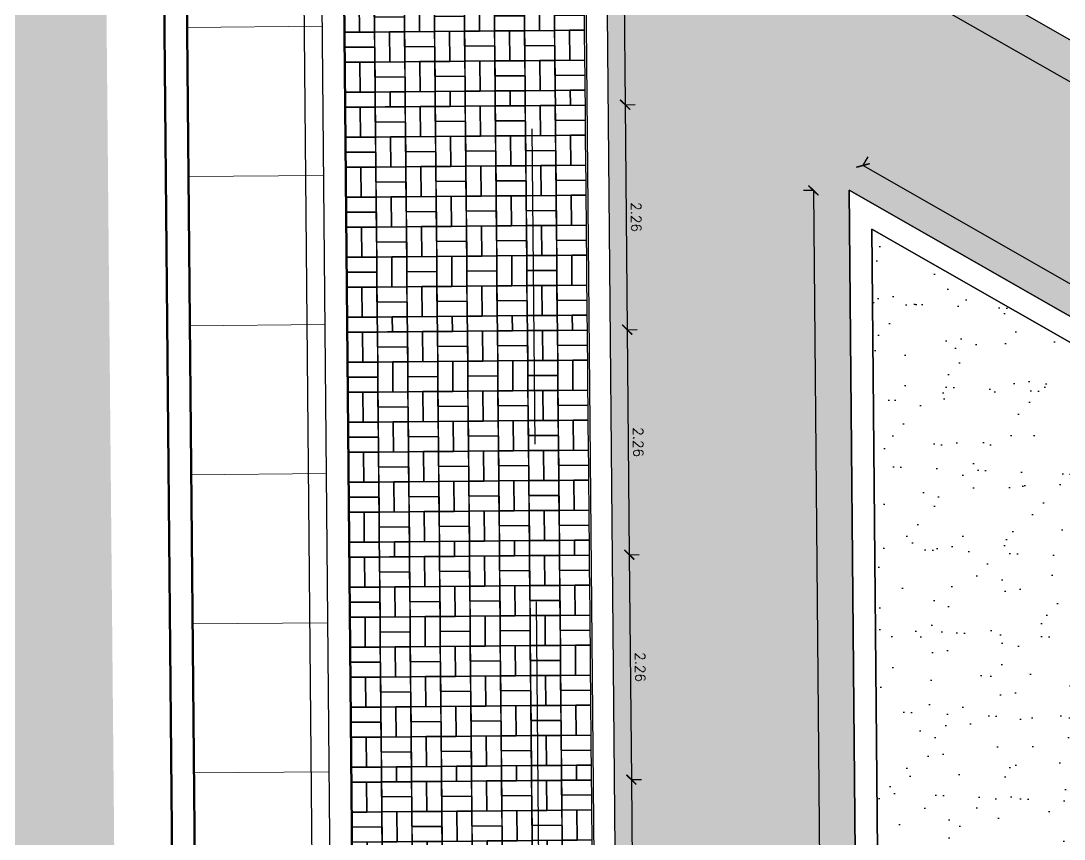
# Model space of a CAD drawing. Header units: millimetres. Extents: x 460 to 723, y 360 to 962.
# Drawn here: x 575.64 to 586.14, y 634.54 to 642.78 of the extents above; entities that cross this region are included whole.
import ezdxf

# ---------------------------------------------------------------- set-up
doc = ezdxf.new("R2010")
doc.units = ezdxf.units.MM
doc.linetypes.add('HIDDEN2', pattern=[4.7625, 3.175, -1.5875])
doc.layers.get('0').update_dxf_attribs({"true_color": 0xc2ced6})
for name, color, linetype in [('00_EJE VIAL', 253, 'HIDDEN2'), ('00_Lotes', 224, 'Continuous'), ('0_HATCH_VEREDA', 253, 'Continuous'), ('A-AREA DE TALUD', 82, 'Continuous'), ('C-ROAD', 7, 'Continuous'), ('G-ACOTADO LOTES', 251, 'Continuous')]:
    doc.layers.add(name, color=color, linetype=linetype)
doc.layers.add('A_TRAZADO', color=4, linetype='Continuous', plot=False)
doc.layers.add('LOTES_MENORCA', color=250, linetype='Continuous', lineweight=50)
doc.layers.add('Menorca-Parques-A-Bruñas', color=252, linetype='Continuous', lineweight=5)
doc.styles.add('01COTAS', font='romans.shx')
doc.dimstyles.new('DIM-50-PLANTA', dxfattribs={"dimscale": 0.05, "dimtxt": 2, "dimasz": 2, "dimexe": 2, "dimexo": 2, "dimgap": 1, "dimtad": 1, "dimzin": 4, "dimdsep": 46, "dimtxsty": '01COTAS', "dimblk": 'ARCHTICK', "dimcen": 25, "dimclrd": 256, "dimclre": 256, "dimclrt": 2, "dimadec": 0, "dimazin": 3, "dimtfac": 1, "dimtmove": 2, "dimatfit": 3, "dimfxl": 2, "dimtolj": 1, "dimtzin": 0, "dimarcsym": 0})

# ---------------------------------------------------------------- blocks, each defined once
blk = doc.blocks.new('BLOCK ADOQUIN ROJO 3')
at = {"layer": 'C-ROAD', "color": 244, "linetype": 'Continuous', "transparency": 33554687, "elevation": -6.8006}
for points in [[(311100.7103, 8611290.9814), (311100.7969, 8611290.9315), (311100.8969, 8611291.1047), (311100.8103, 8611291.1547)], [(311100.7969, 8611290.9315), (311100.8835, 8611290.8815), (311100.9835, 8611291.0547), (311100.8969, 8611291.1047)], [(311100.9835, 8611291.0547), (311100.9335, 8611290.9681), (311101.1067, 8611290.8681), (311101.1567, 8611290.9547)], [(311100.7103, 8611290.9814), (311100.6603, 8611290.8948), (311100.8335, 8611290.7948), (311100.8835, 8611290.8815)], [(311100.9335, 8611290.9681), (311100.8835, 8611290.8815), (311101.0567, 8611290.7815), (311101.1067, 8611290.8681)], [(311100.6603, 8611290.8948), (311100.6103, 8611290.8082), (311100.7835, 8611290.7082), (311100.8335, 8611290.7948)], [(311101.0567, 8611290.7815), (311101.1433, 8611290.7315), (311101.2433, 8611290.9047), (311101.1567, 8611290.9547)], [(311101.1433, 8611290.7315), (311101.2299, 8611290.6815), (311101.3299, 8611290.8547), (311101.2433, 8611290.9047)], [(311100.7835, 8611290.7082), (311100.8701, 8611290.6582), (311100.9701, 8611290.8315), (311100.8835, 8611290.8815)], [(311100.8701, 8611290.6582), (311100.9567, 8611290.6083), (311101.0567, 8611290.7815), (311100.9701, 8611290.8315)], [(311101.3299, 8611290.8547), (311101.2799, 8611290.7681), (311101.4531, 8611290.6681), (311101.5031, 8611290.7547)], [(311100.5103, 8611290.635), (311100.5969, 8611290.585), (311100.6969, 8611290.7582), (311100.6103, 8611290.8082)], [(311100.5969, 8611290.585), (311100.6835, 8611290.535), (311100.7835, 8611290.7082), (311100.6969, 8611290.7582)], [(311101.0567, 8611290.7815), (311101.0067, 8611290.6949), (311101.1799, 8611290.5949), (311101.2299, 8611290.6815)], [(311101.2799, 8611290.7681), (311101.2299, 8611290.6815), (311101.4031, 8611290.5815), (311101.4531, 8611290.6681)], [(311101.4031, 8611290.5815), (311101.4897, 8611290.5315), (311101.5897, 8611290.7047), (311101.5031, 8611290.7547)], [(311100.7835, 8611290.7082), (311100.7335, 8611290.6216), (311100.9067, 8611290.5216), (311100.9567, 8611290.6083)], [(311101.0067, 8611290.6949), (311100.9567, 8611290.6083), (311101.1299, 8611290.5083), (311101.1799, 8611290.5949)], [(311101.1299, 8611290.5083), (311101.2165, 8611290.4583), (311101.3165, 8611290.6315), (311101.2299, 8611290.6815)], [(311101.4897, 8611290.5315), (311101.5763, 8611290.4815), (311101.6763, 8611290.6547), (311101.5897, 8611290.7047)], [(311100.5103, 8611290.635), (311100.4603, 8611290.5484), (311100.6335, 8611290.4484), (311100.6835, 8611290.535)], [(311100.7335, 8611290.6216), (311100.6835, 8611290.535), (311100.8567, 8611290.435), (311100.9067, 8611290.5216)], [(311101.2165, 8611290.4583), (311101.3031, 8611290.4083), (311101.4031, 8611290.5815), (311101.3165, 8611290.6315)], [(311101.6763, 8611290.6547), (311101.6263, 8611290.5681), (311101.7996, 8611290.4681), (311101.8495, 8611290.5547)], [(311100.4603, 8611290.5484), (311100.4103, 8611290.4618), (311100.5835, 8611290.3618), (311100.6335, 8611290.4484)], [(311100.8567, 8611290.435), (311100.9433, 8611290.385), (311101.0433, 8611290.5583), (311100.9567, 8611290.6083)], [(311100.9433, 8611290.385), (311101.0299, 8611290.3351), (311101.1299, 8611290.5083), (311101.0433, 8611290.5583)], [(311101.4031, 8611290.5815), (311101.3531, 8611290.4949), (311101.5264, 8611290.3949), (311101.5763, 8611290.4815)], [(311101.6263, 8611290.5681), (311101.5763, 8611290.4815), (311101.7496, 8611290.3815), (311101.7996, 8611290.4681)], [(311101.7496, 8611290.3815), (311101.8362, 8611290.3315), (311101.9362, 8611290.5047), (311101.8495, 8611290.5547)], [(311100.5835, 8611290.3618), (311100.6701, 8611290.3118), (311100.7701, 8611290.485), (311100.6835, 8611290.535)], [(311100.6701, 8611290.3118), (311100.7567, 8611290.2618), (311100.8567, 8611290.435), (311100.7701, 8611290.485)], [(311101.1299, 8611290.5083), (311101.0799, 8611290.4217), (311101.2531, 8611290.3217), (311101.3031, 8611290.4083)], [(311101.3531, 8611290.4949), (311101.3031, 8611290.4083), (311101.4764, 8611290.3083), (311101.5264, 8611290.3949)], [(311101.4764, 8611290.3083), (311101.563, 8611290.2583), (311101.663, 8611290.4315), (311101.5763, 8611290.4815)], [(311101.8362, 8611290.3315), (311101.9228, 8611290.2815), (311102.0228, 8611290.4547), (311101.9362, 8611290.5047)], [(311100.3103, 8611290.2886), (311100.3969, 8611290.2386), (311100.4969, 8611290.4118), (311100.4103, 8611290.4618)], [(311100.3969, 8611290.2386), (311100.4835, 8611290.1886), (311100.5835, 8611290.3618), (311100.4969, 8611290.4118)], [(311100.8567, 8611290.435), (311100.8067, 8611290.3484), (311100.9799, 8611290.2484), (311101.0299, 8611290.3351)], [(311101.0799, 8611290.4217), (311101.0299, 8611290.3351), (311101.2032, 8611290.2351), (311101.2531, 8611290.3217)], [(311101.2032, 8611290.2351), (311101.2898, 8611290.1851), (311101.3898, 8611290.3583), (311101.3031, 8611290.4083)], [(311101.563, 8611290.2583), (311101.6496, 8611290.2083), (311101.7496, 8611290.3815), (311101.663, 8611290.4315)], [(311102.1094, 8611290.4047), (311102.0228, 8611290.4547), (311101.9728, 8611290.3681), (311102.0594, 8611290.3181)], [(311100.5835, 8611290.3618), (311100.5335, 8611290.2752), (311100.7067, 8611290.1752), (311100.7567, 8611290.2618)], [(311100.8067, 8611290.3484), (311100.7567, 8611290.2618), (311100.93, 8611290.1618), (311100.9799, 8611290.2484)], [(311100.93, 8611290.1618), (311101.0166, 8611290.1118), (311101.1165, 8611290.2851), (311101.0299, 8611290.3351)], [(311101.2898, 8611290.1851), (311101.3764, 8611290.1351), (311101.4764, 8611290.3083), (311101.3898, 8611290.3583)], [(311101.7496, 8611290.3815), (311101.6996, 8611290.2949), (311101.8728, 8611290.1949), (311101.9228, 8611290.2815)], [(311102.0594, 8611290.3181), (311101.9728, 8611290.3681), (311101.9228, 8611290.2815), (311102.0094, 8611290.2315)], [(311100.3103, 8611290.2886), (311100.2603, 8611290.202), (311100.4335, 8611290.102), (311100.4835, 8611290.1886)], [(311100.5335, 8611290.2752), (311100.4835, 8611290.1886), (311100.6568, 8611290.0886), (311100.7067, 8611290.1752)], [(311100.6568, 8611290.0886), (311100.7434, 8611290.0386), (311100.8433, 8611290.2118), (311100.7567, 8611290.2618)], [(311101.0166, 8611290.1118), (311101.1032, 8611290.0619), (311101.2032, 8611290.2351), (311101.1165, 8611290.2851)], [(311101.4764, 8611290.3083), (311101.4264, 8611290.2217), (311101.5996, 8611290.1217), (311101.6496, 8611290.2083)], [(311101.6996, 8611290.2949), (311101.6496, 8611290.2083), (311101.8228, 8611290.1083), (311101.8728, 8611290.1949)], [(311101.8228, 8611290.1083), (311101.9094, 8611290.0583), (311102.0094, 8611290.2315), (311101.9228, 8611290.2815)], [(311100.2603, 8611290.202), (311100.2103, 8611290.1154), (311100.3836, 8611290.0154), (311100.4335, 8611290.102)], [(311100.7434, 8611290.0386), (311100.83, 8611289.9886), (311100.93, 8611290.1618), (311100.8433, 8611290.2118)], [(311101.2032, 8611290.2351), (311101.1532, 8611290.1485), (311101.3264, 8611290.0485), (311101.3764, 8611290.1351)], [(311101.4264, 8611290.2217), (311101.3764, 8611290.1351), (311101.5496, 8611290.0351), (311101.5996, 8611290.1217)], [(311101.5496, 8611290.0351), (311101.6362, 8611289.9851), (311101.7362, 8611290.1583), (311101.6496, 8611290.2083)], [(311100.3836, 8611290.0154), (311100.4702, 8611289.9654), (311100.5701, 8611290.1386), (311100.4835, 8611290.1886)], [(311100.4702, 8611289.9654), (311100.5568, 8611289.9154), (311100.6568, 8611290.0886), (311100.5701, 8611290.1386)], [(311100.93, 8611290.1618), (311100.88, 8611290.0752), (311101.0532, 8611289.9752), (311101.1032, 8611290.0619)], [(311101.1532, 8611290.1485), (311101.1032, 8611290.0619), (311101.2764, 8611289.9619), (311101.3264, 8611290.0485)], [(311101.2764, 8611289.9619), (311101.363, 8611289.9119), (311101.463, 8611290.0851), (311101.3764, 8611290.1351)], [(311101.6362, 8611289.9851), (311101.7228, 8611289.9351), (311101.8228, 8611290.1083), (311101.7362, 8611290.1583)], [(311100.1104, 8611289.9422), (311100.197, 8611289.8922), (311100.2969, 8611290.0654), (311100.2103, 8611290.1154)], [(311100.197, 8611289.8922), (311100.2836, 8611289.8422), (311100.3836, 8611290.0154), (311100.2969, 8611290.0654)], [(311100.6568, 8611290.0886), (311100.6068, 8611290.002), (311100.78, 8611289.902), (311100.83, 8611289.9886)], [(311100.88, 8611290.0752), (311100.83, 8611289.9886), (311101.0032, 8611289.8886), (311101.0532, 8611289.9752)], [(311101.0032, 8611289.8886), (311101.0898, 8611289.8386), (311101.1898, 8611290.0119), (311101.1032, 8611290.0619)], [(311101.363, 8611289.9119), (311101.4496, 8611289.8619), (311101.5496, 8611290.0351), (311101.463, 8611290.0851)], [(311101.9094, 8611290.0583), (311101.8228, 8611290.1083), (311101.7728, 8611290.0217), (311101.8594, 8611289.9717)], [(311100.3836, 8611290.0154), (311100.3336, 8611289.9288), (311100.5068, 8611289.8288), (311100.5568, 8611289.9154)], [(311100.6068, 8611290.002), (311100.5568, 8611289.9154), (311100.73, 8611289.8154), (311100.78, 8611289.902)], [(311100.73, 8611289.8154), (311100.8166, 8611289.7654), (311100.9166, 8611289.9386), (311100.83, 8611289.9886)], [(311101.0898, 8611289.8386), (311101.1764, 8611289.7887), (311101.2764, 8611289.9619), (311101.1898, 8611290.0119)], [(311101.5496, 8611290.0351), (311101.4996, 8611289.9485), (311101.6728, 8611289.8485), (311101.7228, 8611289.9351)], [(311101.8594, 8611289.9717), (311101.7728, 8611290.0217), (311101.7228, 8611289.9351), (311101.8094, 8611289.8851)], [(311100.1104, 8611289.9422), (311100.0604, 8611289.8556), (311100.2336, 8611289.7556), (311100.2836, 8611289.8422)], [(311100.3336, 8611289.9288), (311100.2836, 8611289.8422), (311100.4568, 8611289.7422), (311100.5068, 8611289.8288)], [(311100.4568, 8611289.7422), (311100.5434, 8611289.6922), (311100.6434, 8611289.8654), (311100.5568, 8611289.9154)], [(311100.8166, 8611289.7654), (311100.9032, 8611289.7154), (311101.0032, 8611289.8886), (311100.9166, 8611289.9386)], [(311101.2764, 8611289.9619), (311101.2264, 8611289.8753), (311101.3996, 8611289.7753), (311101.4496, 8611289.8619)], [(311101.4996, 8611289.9485), (311101.4496, 8611289.8619), (311101.6228, 8611289.7619), (311101.6728, 8611289.8485)], [(311101.6228, 8611289.7619), (311101.7094, 8611289.7119), (311101.8094, 8611289.8851), (311101.7228, 8611289.9351)], [(311100.0604, 8611289.8556), (311100.0104, 8611289.769), (311100.1836, 8611289.669), (311100.2336, 8611289.7556)], [(311100.5434, 8611289.6922), (311100.63, 8611289.6422), (311100.73, 8611289.8154), (311100.6434, 8611289.8654)], [(311101.0032, 8611289.8886), (311100.9532, 8611289.802), (311101.1264, 8611289.702), (311101.1764, 8611289.7887)], [(311101.2264, 8611289.8753), (311101.1764, 8611289.7887), (311101.3496, 8611289.6887), (311101.3996, 8611289.7753)], [(311101.3496, 8611289.6887), (311101.4362, 8611289.6387), (311101.5362, 8611289.8119), (311101.4496, 8611289.8619)], [(311100.1836, 8611289.669), (311100.2702, 8611289.619), (311100.3702, 8611289.7922), (311100.2836, 8611289.8422)], [(311100.2702, 8611289.619), (311100.3568, 8611289.569), (311100.4568, 8611289.7422), (311100.3702, 8611289.7922)], [(311100.73, 8611289.8154), (311100.68, 8611289.7288), (311100.8532, 8611289.6288), (311100.9032, 8611289.7154)], [(311100.9532, 8611289.802), (311100.9032, 8611289.7154), (311101.0764, 8611289.6154), (311101.1264, 8611289.702)], [(311101.0764, 8611289.6154), (311101.163, 8611289.5654), (311101.263, 8611289.7387), (311101.1764, 8611289.7887)], [(311101.4362, 8611289.6387), (311101.5228, 8611289.5887), (311101.6228, 8611289.7619), (311101.5362, 8611289.8119)], [(311100.4568, 8611289.7422), (311100.4068, 8611289.6556), (311100.58, 8611289.5556), (311100.63, 8611289.6422)], [(311100.68, 8611289.7288), (311100.63, 8611289.6422), (311100.8032, 8611289.5422), (311100.8532, 8611289.6288)], [(311100.8032, 8611289.5422), (311100.8898, 8611289.4922), (311100.9898, 8611289.6654), (311100.9032, 8611289.7154)], [(311101.163, 8611289.5654), (311101.2496, 8611289.5154), (311101.3496, 8611289.6887), (311101.263, 8611289.7387)], [(311101.7094, 8611289.7119), (311101.6228, 8611289.7619), (311101.5728, 8611289.6753), (311101.6594, 8611289.6253)], [(311100.4068, 8611289.6556), (311100.3568, 8611289.569), (311100.53, 8611289.469), (311100.58, 8611289.5556)], [(311100.53, 8611289.469), (311100.6166, 8611289.419), (311100.7166, 8611289.5922), (311100.63, 8611289.6422)], [(311100.8898, 8611289.4922), (311100.9764, 8611289.4422), (311101.0764, 8611289.6154), (311100.9898, 8611289.6654)], [(311101.3496, 8611289.6887), (311101.2996, 8611289.6021), (311101.4728, 8611289.5021), (311101.5228, 8611289.5887)], [(311101.6594, 8611289.6253), (311101.5728, 8611289.6753), (311101.5228, 8611289.5887), (311101.6094, 8611289.5387)], [(311100.6166, 8611289.419), (311100.7032, 8611289.369), (311100.8032, 8611289.5422), (311100.7166, 8611289.5922)], [(311101.0764, 8611289.6154), (311101.0264, 8611289.5288), (311101.1996, 8611289.4288), (311101.2496, 8611289.5154)], [(311101.2996, 8611289.6021), (311101.2496, 8611289.5154), (311101.4228, 8611289.4155), (311101.4728, 8611289.5021)], [(311101.4228, 8611289.4155), (311101.5094, 8611289.3655), (311101.6094, 8611289.5387), (311101.5228, 8611289.5887)], [(311100.8032, 8611289.5422), (311100.7532, 8611289.4556), (311100.9264, 8611289.3556), (311100.9764, 8611289.4422)], [(311101.0264, 8611289.5288), (311100.9764, 8611289.4422), (311101.1496, 8611289.3422), (311101.1996, 8611289.4288)], [(311101.1496, 8611289.3422), (311101.2362, 8611289.2922), (311101.3362, 8611289.4655), (311101.2496, 8611289.5154)], [(311100.7532, 8611289.4556), (311100.7032, 8611289.369), (311100.8764, 8611289.269), (311100.9264, 8611289.3556)], [(311100.8764, 8611289.269), (311100.963, 8611289.219), (311101.063, 8611289.3922), (311100.9764, 8611289.4422)], [(311101.2362, 8611289.2922), (311101.3228, 8611289.2422), (311101.4228, 8611289.4155), (311101.3362, 8611289.4655)], [(311100.963, 8611289.219), (311101.0496, 8611289.169), (311101.1496, 8611289.3422), (311101.063, 8611289.3922)], [(311101.5094, 8611289.3655), (311101.4228, 8611289.4155), (311101.3728, 8611289.3289), (311101.4594, 8611289.2789)], [(311101.1496, 8611289.3422), (311101.0996, 8611289.2556), (311101.2728, 8611289.1556), (311101.3228, 8611289.2422)], [(311101.4594, 8611289.2789), (311101.3728, 8611289.3289), (311101.3228, 8611289.2422), (311101.4094, 8611289.1923)], [(311101.0996, 8611289.2556), (311101.0496, 8611289.169), (311101.2228, 8611289.069), (311101.2728, 8611289.1556)], [(311101.2228, 8611289.069), (311101.3094, 8611289.019), (311101.4094, 8611289.1923), (311101.3228, 8611289.2422)]]:
    blk.add_lwpolyline(points, close=True, dxfattribs=at)
blk = doc.blocks.new('block de adoquin 2')
at = {"layer": '0_HATCH_VEREDA', "elevation": -6.8006}
for points in [[(311096.1001, 8611288.2044), (311096.2001, 8611288.2049), (311096.1992, 8611288.4049), (311096.0992, 8611288.4044)], [(311096.2001, 8611288.2049), (311096.3001, 8611288.2053), (311096.2992, 8611288.4053), (311096.1992, 8611288.4049)], [(311096.2992, 8611288.4053), (311096.2997, 8611288.3053), (311096.4997, 8611288.3063), (311096.4992, 8611288.4063)], [(311096.5001, 8611288.2063), (311096.6001, 8611288.2067), (311096.5992, 8611288.4067), (311096.4992, 8611288.4063)], [(311096.6001, 8611288.2067), (311096.7001, 8611288.2072), (311096.6992, 8611288.4072), (311096.5992, 8611288.4067)], [(311096.6992, 8611288.4072), (311096.6997, 8611288.3072), (311096.8997, 8611288.3081), (311096.8992, 8611288.4081)], [(311096.9001, 8611288.2081), (311097.0001, 8611288.2086), (311096.9992, 8611288.4086), (311096.8992, 8611288.4081)], [(311097.0001, 8611288.2086), (311097.1001, 8611288.2091), (311097.0992, 8611288.4091), (311096.9992, 8611288.4086)], [(311097.0992, 8611288.4091), (311097.0997, 8611288.3091), (311097.2997, 8611288.31), (311097.2992, 8611288.41)], [(311097.3001, 8611288.21), (311097.4001, 8611288.2105), (311097.3992, 8611288.4105), (311097.2992, 8611288.41)], [(311097.4001, 8611288.2105), (311097.5001, 8611288.211), (311097.4992, 8611288.411), (311097.3992, 8611288.4105)], [(311097.5992, 8611288.4114), (311097.4992, 8611288.411), (311097.4997, 8611288.311), (311097.5997, 8611288.3114)], [(311096.2997, 8611288.3053), (311096.3001, 8611288.2053), (311096.5001, 8611288.2063), (311096.4997, 8611288.3063)], [(311096.6997, 8611288.3072), (311096.7001, 8611288.2072), (311096.9001, 8611288.2081), (311096.8997, 8611288.3081)], [(311097.0997, 8611288.3091), (311097.1001, 8611288.2091), (311097.3001, 8611288.21), (311097.2997, 8611288.31)], [(311097.5997, 8611288.3114), (311097.4997, 8611288.311), (311097.5001, 8611288.211), (311097.6001, 8611288.2114)], [(311096.1001, 8611288.2044), (311096.1006, 8611288.1044), (311096.3006, 8611288.1053), (311096.3001, 8611288.2053)], [(311096.3011, 8611288.0053), (311096.4011, 8611288.0058), (311096.4001, 8611288.2058), (311096.3001, 8611288.2053)], [(311096.4011, 8611288.0058), (311096.5011, 8611288.0063), (311096.5001, 8611288.2063), (311096.4001, 8611288.2058)], [(311096.5001, 8611288.2063), (311096.5006, 8611288.1063), (311096.7006, 8611288.1072), (311096.7001, 8611288.2072)], [(311096.7011, 8611288.0072), (311096.8011, 8611288.0077), (311096.8001, 8611288.2077), (311096.7001, 8611288.2072)], [(311096.8011, 8611288.0077), (311096.9011, 8611288.0081), (311096.9001, 8611288.2081), (311096.8001, 8611288.2077)], [(311096.9001, 8611288.2081), (311096.9006, 8611288.1081), (311097.1006, 8611288.1091), (311097.1001, 8611288.2091)], [(311097.1011, 8611288.0091), (311097.2011, 8611288.0096), (311097.2001, 8611288.2096), (311097.1001, 8611288.2091)], [(311097.2011, 8611288.0096), (311097.3011, 8611288.01), (311097.3001, 8611288.21), (311097.2001, 8611288.2096)], [(311097.3001, 8611288.21), (311097.3006, 8611288.11), (311097.5006, 8611288.111), (311097.5001, 8611288.211)], [(311097.5011, 8611288.011), (311097.6011, 8611288.0114), (311097.6001, 8611288.2114), (311097.5001, 8611288.211)], [(311096.1006, 8611288.1044), (311096.1011, 8611288.0044), (311096.3011, 8611288.0053), (311096.3006, 8611288.1053)], [(311096.5006, 8611288.1063), (311096.5011, 8611288.0063), (311096.7011, 8611288.0072), (311096.7006, 8611288.1072)], [(311096.9006, 8611288.1081), (311096.9011, 8611288.0081), (311097.1011, 8611288.0091), (311097.1006, 8611288.1091)], [(311097.3006, 8611288.11), (311097.3011, 8611288.01), (311097.5011, 8611288.011), (311097.5006, 8611288.111)], [(311096.102, 8611287.8044), (311096.202, 8611287.8049), (311096.2011, 8611288.0049), (311096.1011, 8611288.0044)], [(311096.202, 8611287.8049), (311096.302, 8611287.8053), (311096.3011, 8611288.0053), (311096.2011, 8611288.0049)], [(311096.3011, 8611288.0053), (311096.3015, 8611287.9053), (311096.5015, 8611287.9063), (311096.5011, 8611288.0063)], [(311096.502, 8611287.8063), (311096.602, 8611287.8067), (311096.6011, 8611288.0067), (311096.5011, 8611288.0063)], [(311096.602, 8611287.8067), (311096.702, 8611287.8072), (311096.7011, 8611288.0072), (311096.6011, 8611288.0067)], [(311096.7011, 8611288.0072), (311096.7015, 8611287.9072), (311096.9015, 8611287.9081), (311096.9011, 8611288.0081)], [(311096.902, 8611287.8082), (311097.002, 8611287.8086), (311097.0011, 8611288.0086), (311096.9011, 8611288.0081)], [(311097.002, 8611287.8086), (311097.102, 8611287.8091), (311097.1011, 8611288.0091), (311097.0011, 8611288.0086)], [(311097.1011, 8611288.0091), (311097.1015, 8611287.9091), (311097.3015, 8611287.91), (311097.3011, 8611288.01)], [(311097.302, 8611287.81), (311097.402, 8611287.8105), (311097.4011, 8611288.0105), (311097.3011, 8611288.01)], [(311097.402, 8611287.8105), (311097.502, 8611287.811), (311097.5011, 8611288.011), (311097.4011, 8611288.0105)], [(311097.6011, 8611288.0114), (311097.5011, 8611288.011), (311097.5015, 8611287.911), (311097.6015, 8611287.9114)], [(311096.3015, 8611287.9053), (311096.302, 8611287.8053), (311096.502, 8611287.8063), (311096.5015, 8611287.9063)], [(311096.7015, 8611287.9072), (311096.702, 8611287.8072), (311096.902, 8611287.8082), (311096.9015, 8611287.9081)], [(311097.1015, 8611287.9091), (311097.102, 8611287.8091), (311097.302, 8611287.81), (311097.3015, 8611287.91)], [(311097.6015, 8611287.9114), (311097.5015, 8611287.911), (311097.502, 8611287.811), (311097.602, 8611287.8114)], [(311096.102, 8611287.8044), (311096.1025, 8611287.7044), (311096.3025, 8611287.7053), (311096.302, 8611287.8053)], [(311096.303, 8611287.6053), (311096.403, 8611287.6058), (311096.402, 8611287.8058), (311096.302, 8611287.8053)], [(311096.403, 8611287.6058), (311096.503, 8611287.6063), (311096.502, 8611287.8063), (311096.402, 8611287.8058)], [(311096.502, 8611287.8063), (311096.5025, 8611287.7063), (311096.7025, 8611287.7072), (311096.702, 8611287.8072)], [(311096.7029, 8611287.6072), (311096.8029, 8611287.6077), (311096.802, 8611287.8077), (311096.702, 8611287.8072)], [(311096.8029, 8611287.6077), (311096.9029, 8611287.6082), (311096.902, 8611287.8082), (311096.802, 8611287.8077)], [(311096.902, 8611287.8082), (311096.9025, 8611287.7082), (311097.1025, 8611287.7091), (311097.102, 8611287.8091)], [(311097.1029, 8611287.6091), (311097.2029, 8611287.6096), (311097.202, 8611287.8096), (311097.102, 8611287.8091)], [(311097.2029, 8611287.6096), (311097.3029, 8611287.61), (311097.302, 8611287.81), (311097.202, 8611287.8096)], [(311097.302, 8611287.81), (311097.3025, 8611287.71), (311097.5025, 8611287.711), (311097.502, 8611287.811)], [(311097.5029, 8611287.611), (311097.6029, 8611287.6114), (311097.602, 8611287.8114), (311097.502, 8611287.811)], [(311096.1025, 8611287.7044), (311096.103, 8611287.6044), (311096.303, 8611287.6053), (311096.3025, 8611287.7053)], [(311096.5025, 8611287.7063), (311096.503, 8611287.6063), (311096.7029, 8611287.6072), (311096.7025, 8611287.7072)], [(311096.9025, 8611287.7082), (311096.9029, 8611287.6082), (311097.1029, 8611287.6091), (311097.1025, 8611287.7091)], [(311097.3025, 8611287.71), (311097.3029, 8611287.61), (311097.5029, 8611287.611), (311097.5025, 8611287.711)], [(311096.1039, 8611287.4044), (311096.2039, 8611287.4049), (311096.203, 8611287.6049), (311096.103, 8611287.6044)], [(311096.2039, 8611287.4049), (311096.3039, 8611287.4053), (311096.303, 8611287.6053), (311096.203, 8611287.6049)], [(311096.303, 8611287.6053), (311096.3034, 8611287.5053), (311096.5034, 8611287.5063), (311096.503, 8611287.6063)], [(311096.5039, 8611287.4063), (311096.6039, 8611287.4067), (311096.6029, 8611287.6067), (311096.503, 8611287.6063)], [(311096.6039, 8611287.4067), (311096.7039, 8611287.4072), (311096.7029, 8611287.6072), (311096.6029, 8611287.6067)], [(311096.7029, 8611287.6072), (311096.7034, 8611287.5072), (311096.9034, 8611287.5082), (311096.9029, 8611287.6082)], [(311096.9039, 8611287.4082), (311097.0039, 8611287.4086), (311097.0029, 8611287.6086), (311096.9029, 8611287.6082)], [(311097.0039, 8611287.4086), (311097.1039, 8611287.4091), (311097.1029, 8611287.6091), (311097.0029, 8611287.6086)], [(311097.1029, 8611287.6091), (311097.1034, 8611287.5091), (311097.3034, 8611287.51), (311097.3029, 8611287.61)], [(311097.3039, 8611287.41), (311097.4039, 8611287.4105), (311097.4029, 8611287.6105), (311097.3029, 8611287.61)], [(311097.4039, 8611287.4105), (311097.5039, 8611287.411), (311097.5029, 8611287.611), (311097.4029, 8611287.6105)], [(311097.6029, 8611287.6114), (311097.5029, 8611287.611), (311097.5034, 8611287.511), (311097.6034, 8611287.5114)], [(311096.3034, 8611287.5053), (311096.3039, 8611287.4053), (311096.5039, 8611287.4063), (311096.5034, 8611287.5063)], [(311096.7034, 8611287.5072), (311096.7039, 8611287.4072), (311096.9039, 8611287.4082), (311096.9034, 8611287.5082)], [(311097.1034, 8611287.5091), (311097.1039, 8611287.4091), (311097.3039, 8611287.41), (311097.3034, 8611287.51)], [(311097.6034, 8611287.5114), (311097.5034, 8611287.511), (311097.5039, 8611287.411), (311097.6039, 8611287.4114)], [(311097.2048, 8611287.2096), (311097.3048, 8611287.21), (311097.3039, 8611287.41), (311097.2039, 8611287.4096)], [(311097.3039, 8611287.41), (311097.3043, 8611287.31), (311097.5043, 8611287.311), (311097.5039, 8611287.411)], [(311097.5048, 8611287.211), (311097.6048, 8611287.2114), (311097.6039, 8611287.4114), (311097.5039, 8611287.411)], [(311096.1039, 8611287.4044), (311096.1044, 8611287.3044), (311096.3044, 8611287.3053), (311096.3039, 8611287.4053)], [(311096.3048, 8611287.2053), (311096.4048, 8611287.2058), (311096.4039, 8611287.4058), (311096.3039, 8611287.4053)], [(311096.4048, 8611287.2058), (311096.5048, 8611287.2063), (311096.5039, 8611287.4063), (311096.4039, 8611287.4058)], [(311096.5039, 8611287.4063), (311096.5044, 8611287.3063), (311096.7044, 8611287.3072), (311096.7039, 8611287.4072)], [(311096.7048, 8611287.2072), (311096.8048, 8611287.2077), (311096.8039, 8611287.4077), (311096.7039, 8611287.4072)], [(311096.8048, 8611287.2077), (311096.9048, 8611287.2082), (311096.9039, 8611287.4082), (311096.8039, 8611287.4077)], [(311096.9039, 8611287.4082), (311096.9044, 8611287.3082), (311097.1044, 8611287.3091), (311097.1039, 8611287.4091)], [(311097.1048, 8611287.2091), (311097.2048, 8611287.2096), (311097.2039, 8611287.4096), (311097.1039, 8611287.4091)], [(311096.1044, 8611287.3044), (311096.1048, 8611287.2044), (311096.3048, 8611287.2053), (311096.3044, 8611287.3053)], [(311096.5044, 8611287.3063), (311096.5048, 8611287.2063), (311096.7048, 8611287.2072), (311096.7044, 8611287.3072)], [(311096.9044, 8611287.3082), (311096.9048, 8611287.2082), (311097.1048, 8611287.2091), (311097.1044, 8611287.3091)], [(311097.3043, 8611287.31), (311097.3048, 8611287.21), (311097.5048, 8611287.211), (311097.5043, 8611287.311)], [(311096.1058, 8611287.0044), (311096.2058, 8611287.0049), (311096.2048, 8611287.2049), (311096.1048, 8611287.2044)], [(311096.2058, 8611287.0049), (311096.3058, 8611287.0053), (311096.3048, 8611287.2053), (311096.2048, 8611287.2049)], [(311096.3048, 8611287.2053), (311096.3053, 8611287.1053), (311096.5053, 8611287.1063), (311096.5048, 8611287.2063)], [(311096.5058, 8611287.0063), (311096.6058, 8611287.0068), (311096.6048, 8611287.2068), (311096.5048, 8611287.2063)], [(311096.6058, 8611287.0068), (311096.7058, 8611287.0072), (311096.7048, 8611287.2072), (311096.6048, 8611287.2068)], [(311096.7048, 8611287.2072), (311096.7053, 8611287.1072), (311096.9053, 8611287.1082), (311096.9048, 8611287.2082)], [(311096.9058, 8611287.0082), (311097.0058, 8611287.0086), (311097.0048, 8611287.2086), (311096.9048, 8611287.2082)], [(311097.0058, 8611287.0086), (311097.1058, 8611287.0091), (311097.1048, 8611287.2091), (311097.0048, 8611287.2086)], [(311097.1048, 8611287.2091), (311097.1053, 8611287.1091), (311097.3053, 8611287.11), (311097.3048, 8611287.21)], [(311097.3058, 8611287.01), (311097.4058, 8611287.0105), (311097.4048, 8611287.2105), (311097.3048, 8611287.21)], [(311097.4058, 8611287.0105), (311097.5058, 8611287.011), (311097.5048, 8611287.211), (311097.4048, 8611287.2105)], [(311097.6048, 8611287.2114), (311097.5048, 8611287.211), (311097.5053, 8611287.111), (311097.6053, 8611287.1114)], [(311096.3053, 8611287.1053), (311096.3058, 8611287.0053), (311096.5058, 8611287.0063), (311096.5053, 8611287.1063)], [(311096.7053, 8611287.1072), (311096.7058, 8611287.0072), (311096.9058, 8611287.0082), (311096.9053, 8611287.1082)], [(311097.1053, 8611287.1091), (311097.1058, 8611287.0091), (311097.3058, 8611287.01), (311097.3053, 8611287.11)], [(311097.6053, 8611287.1114), (311097.5053, 8611287.111), (311097.5058, 8611287.011), (311097.6058, 8611287.0114)], [(311096.1058, 8611287.0044), (311096.1062, 8611286.9044), (311096.3062, 8611286.9053), (311096.3058, 8611287.0053)], [(311096.3067, 8611286.8053), (311096.4067, 8611286.8058), (311096.4058, 8611287.0058), (311096.3058, 8611287.0053)], [(311096.4067, 8611286.8058), (311096.5067, 8611286.8063), (311096.5058, 8611287.0063), (311096.4058, 8611287.0058)], [(311096.5058, 8611287.0063), (311096.5062, 8611286.9063), (311096.7062, 8611286.9072), (311096.7058, 8611287.0072)], [(311096.7067, 8611286.8072), (311096.8067, 8611286.8077), (311096.8058, 8611287.0077), (311096.7058, 8611287.0072)], [(311096.8067, 8611286.8077), (311096.9067, 8611286.8082), (311096.9058, 8611287.0082), (311096.8058, 8611287.0077)], [(311096.9058, 8611287.0082), (311096.9062, 8611286.9082), (311097.1062, 8611286.9091), (311097.1058, 8611287.0091)], [(311097.1067, 8611286.8091), (311097.2067, 8611286.8096), (311097.2058, 8611287.0096), (311097.1058, 8611287.0091)], [(311097.2067, 8611286.8096), (311097.3067, 8611286.81), (311097.3058, 8611287.01), (311097.2058, 8611287.0096)], [(311097.3058, 8611287.01), (311097.3062, 8611286.91), (311097.5062, 8611286.911), (311097.5058, 8611287.011)], [(311097.5067, 8611286.811), (311097.6067, 8611286.8114), (311097.6058, 8611287.0114), (311097.5058, 8611287.011)], [(311096.1062, 8611286.9044), (311096.1067, 8611286.8044), (311096.3067, 8611286.8053), (311096.3062, 8611286.9053)], [(311096.5062, 8611286.9063), (311096.5067, 8611286.8063), (311096.7067, 8611286.8072), (311096.7062, 8611286.9072)], [(311096.9062, 8611286.9082), (311096.9067, 8611286.8082), (311097.1067, 8611286.8091), (311097.1062, 8611286.9091)], [(311097.3062, 8611286.91), (311097.3067, 8611286.81), (311097.5067, 8611286.811), (311097.5062, 8611286.911)]]:
    blk.add_lwpolyline(points, close=True, dxfattribs=at)
blk = doc.blocks.new('_ArchTick')
at = {"color": 0, "linetype": 'ByBlock', "const_width": 0.15}
blk.add_lwpolyline([(-0.5, -0.5), (0.5, 0.5)], dxfattribs=at)
blk = doc.blocks.new('*D296')
at = {"layer": 'Defpoints', "color": 0, "transparency": 16777216}
for p in [(578.599, 650.227), (578.881, 600.703), (579.06, 600.705)]:
    blk.add_point(p, dxfattribs=at)
at = {"layer": 'Menorca-Parques-A-Bruñas', "lineweight": -2, "transparency": 16777216}
for p, q in [((578.425, 650.225), (578.321, 650.224)), ((578.421, 650.225), (578.881, 600.703)), ((578.886, 600.703), (578.781, 600.702))]:
    blk.add_line(p, q, dxfattribs=at)
at = {"layer": 'Menorca-Parques-A-Bruñas', "lineweight": -2, "transparency": 16777216, "xscale": 0.1, "yscale": 0.1, "zscale": 0.1}
for p, rotation in [((578.421, 650.225), 90.53287705724831), ((578.881, 600.703), 270.5328770572484)]:
    blk.add_blockref('_ArchTick', p, dxfattribs=dict(at, rotation=rotation))
at = {"layer": 'Menorca-Parques-A-Bruñas', "color": 2, "transparency": 16777216, "insert": (578.751, 625.465), "char_height": 0.1, "attachment_point": 5, "rotation": 270.5329, "style": '01COTAS'}
blk.add_mtext('\\A1;49.52', dxfattribs=at)
blk = doc.blocks.new('*D298')
at = {"layer": 'Defpoints', "color": 0, "transparency": 16777216}
for p in [(601.889, 636.925), (580.921, 600.22), (581.073, 600.133)]:
    blk.add_point(p, dxfattribs=at)
at = {"layer": 'Menorca-Parques-A-Bruñas', "lineweight": -2, "transparency": 16777216}
for p, q in [((602.04, 636.838), (581.073, 600.133)), ((602.037, 636.841), (602.127, 636.789)), ((581.069, 600.135), (581.16, 600.084))]:
    blk.add_line(p, q, dxfattribs=at)
at = {"layer": 'Menorca-Parques-A-Bruñas', "lineweight": -2, "transparency": 16777216, "xscale": 0.1, "yscale": 0.1, "zscale": 0.1}
for p, rotation in [((602.04, 636.838), 60.26305922638635), ((581.073, 600.133), 240.2630592263863)]:
    blk.add_blockref('_ArchTick', p, dxfattribs=dict(at, rotation=rotation))
at = {"layer": 'Menorca-Parques-A-Bruñas', "color": 2, "transparency": 16777216, "insert": (591.47, 618.535), "char_height": 0.1, "attachment_point": 5, "rotation": 60.2631, "style": '01COTAS'}
blk.add_mtext('\\A1;42.27', dxfattribs=at)
blk = doc.blocks.new('*D309')
at = {"layer": 'Defpoints', "color": 0, "linetype": 'Continuous', "transparency": 16777216}
for p in [(581.316, 644.193), (581.337, 641.929), (581.722, 641.932)]:
    blk.add_point(p, dxfattribs=at)
at = {"layer": 'Menorca-Parques-A-Bruñas', "linetype": 'Continuous', "lineweight": -2, "transparency": 16777216}
for p, q in [((581.697, 644.197), (581.801, 644.198)), ((581.701, 644.197), (581.722, 641.932)), ((581.718, 641.932), (581.822, 641.933))]:
    blk.add_line(p, q, dxfattribs=at)
at = {"layer": 'Menorca-Parques-A-Bruñas', "linetype": 'Continuous', "lineweight": -2, "transparency": 16777216, "xscale": 0.1, "yscale": 0.1, "zscale": 0.1}
for p, rotation in [((581.701, 644.197), 90.52857376592533), ((581.722, 641.932), 270.5285737659253)]:
    blk.add_blockref('_ArchTick', p, dxfattribs=dict(at, rotation=rotation))
at = {"layer": 'Menorca-Parques-A-Bruñas', "color": 2, "linetype": 'Continuous', "transparency": 16777216, "insert": (581.812, 643.065), "char_height": 0.1, "attachment_point": 5, "rotation": 270.5286, "style": '01COTAS'}
blk.add_mtext('\\A1;2.26', dxfattribs=at)
blk = doc.blocks.new('*D310')
at = {"layer": 'Defpoints', "color": 0, "linetype": 'Continuous', "transparency": 16777216}
for p in [(581.337, 641.929), (581.343, 639.664), (581.743, 639.668)]:
    blk.add_point(p, dxfattribs=at)
at = {"layer": 'Menorca-Parques-A-Bruñas', "linetype": 'Continuous', "lineweight": -2, "transparency": 16777216}
for p, q in [((581.718, 641.932), (581.822, 641.933)), ((581.722, 641.932), (581.743, 639.668)), ((581.739, 639.668), (581.843, 639.669))]:
    blk.add_line(p, q, dxfattribs=at)
at = {"layer": 'Menorca-Parques-A-Bruñas', "linetype": 'Continuous', "lineweight": -2, "transparency": 16777216, "xscale": 0.1, "yscale": 0.1, "zscale": 0.1}
for p, rotation in [((581.722, 641.932), 90.52857379926643), ((581.743, 639.668), 270.5285737992664)]:
    blk.add_blockref('_ArchTick', p, dxfattribs=dict(at, rotation=rotation))
at = {"layer": 'Menorca-Parques-A-Bruñas', "color": 2, "linetype": 'Continuous', "transparency": 16777216, "insert": (581.833, 640.801), "char_height": 0.1, "attachment_point": 5, "rotation": 270.5286, "style": '01COTAS'}
blk.add_mtext('\\A1;2.26', dxfattribs=at)
blk = doc.blocks.new('*D311')
at = {"layer": 'Defpoints', "color": 0, "linetype": 'Continuous', "transparency": 16777216}
for p in [(581.343, 639.664), (581.364, 637.4), (581.764, 637.403)]:
    blk.add_point(p, dxfattribs=at)
at = {"layer": 'Menorca-Parques-A-Bruñas', "linetype": 'Continuous', "lineweight": -2, "transparency": 16777216}
for p, q in [((581.739, 639.668), (581.843, 639.669)), ((581.743, 639.668), (581.764, 637.403)), ((581.76, 637.403), (581.864, 637.404))]:
    blk.add_line(p, q, dxfattribs=at)
at = {"layer": 'Menorca-Parques-A-Bruñas', "linetype": 'Continuous', "lineweight": -2, "transparency": 16777216, "xscale": 0.1, "yscale": 0.1, "zscale": 0.1}
for p, rotation in [((581.743, 639.668), 90.52857379926643), ((581.764, 637.403), 270.5285737992664)]:
    blk.add_blockref('_ArchTick', p, dxfattribs=dict(at, rotation=rotation))
at = {"layer": 'Menorca-Parques-A-Bruñas', "color": 2, "linetype": 'Continuous', "transparency": 16777216, "insert": (581.854, 638.536), "char_height": 0.1, "attachment_point": 5, "rotation": 270.5286, "style": '01COTAS'}
blk.add_mtext('\\A1;2.26', dxfattribs=at)
blk = doc.blocks.new('*D312')
at = {"layer": 'Defpoints', "color": 0, "linetype": 'Continuous', "transparency": 16777216}
for p in [(581.364, 637.4), (581.384, 635.135), (581.785, 635.139)]:
    blk.add_point(p, dxfattribs=at)
at = {"layer": 'Menorca-Parques-A-Bruñas', "linetype": 'Continuous', "lineweight": -2, "transparency": 16777216}
for p, q in [((581.76, 637.403), (581.864, 637.404)), ((581.764, 637.403), (581.785, 635.139)), ((581.78, 635.139), (581.885, 635.14))]:
    blk.add_line(p, q, dxfattribs=at)
at = {"layer": 'Menorca-Parques-A-Bruñas', "linetype": 'Continuous', "lineweight": -2, "transparency": 16777216, "xscale": 0.1, "yscale": 0.1, "zscale": 0.1}
for p, rotation in [((581.764, 637.403), 90.52857379926643), ((581.785, 635.139), 270.5285737992664)]:
    blk.add_blockref('_ArchTick', p, dxfattribs=dict(at, rotation=rotation))
at = {"layer": 'Menorca-Parques-A-Bruñas', "color": 2, "linetype": 'Continuous', "transparency": 16777216, "insert": (581.874, 636.272), "char_height": 0.1, "attachment_point": 5, "rotation": 270.5286, "style": '01COTAS'}
blk.add_mtext('\\A1;2.26', dxfattribs=at)
blk = doc.blocks.new('*D313')
at = {"layer": 'Defpoints', "color": 0, "linetype": 'Continuous', "transparency": 16777216}
for p in [(581.384, 635.135), (581.405, 632.871), (581.806, 632.874)]:
    blk.add_point(p, dxfattribs=at)
at = {"layer": 'Menorca-Parques-A-Bruñas', "linetype": 'Continuous', "lineweight": -2, "transparency": 16777216}
for p, q in [((581.78, 635.139), (581.885, 635.14)), ((581.785, 635.139), (581.806, 632.874)), ((581.801, 632.874), (581.906, 632.875))]:
    blk.add_line(p, q, dxfattribs=at)
at = {"layer": 'Menorca-Parques-A-Bruñas', "linetype": 'Continuous', "lineweight": -2, "transparency": 16777216, "xscale": 0.1, "yscale": 0.1, "zscale": 0.1}
for p, rotation in [((581.785, 635.139), 90.52857379926643), ((581.806, 632.874), 270.5285737992664)]:
    blk.add_blockref('_ArchTick', p, dxfattribs=dict(at, rotation=rotation))
at = {"layer": 'Menorca-Parques-A-Bruñas', "color": 2, "linetype": 'Continuous', "transparency": 16777216, "insert": (581.895, 634.007), "char_height": 0.1, "attachment_point": 5, "rotation": 270.5286, "style": '01COTAS'}
blk.add_mtext('\\A1;2.26', dxfattribs=at)
blk = doc.blocks.new('*D326')
at = {"layer": 'Defpoints', "color": 0, "linetype": 'Continuous', "transparency": 16777216}
for p in [(583.975, 641.073), (583.84, 616.606), (584.198, 616.61)]:
    blk.add_point(p, dxfattribs=at)
at = {"layer": 'Menorca-Parques-A-Bruñas', "linetype": 'Continuous', "lineweight": -2, "transparency": 16777216}
for p, q in [((583.62, 641.07), (583.516, 641.069)), ((583.616, 641.07), (583.84, 616.606)), ((583.844, 616.607), (583.74, 616.606))]:
    blk.add_line(p, q, dxfattribs=at)
at = {"layer": 'Menorca-Parques-A-Bruñas', "linetype": 'Continuous', "lineweight": -2, "transparency": 16777216, "xscale": 0.1, "yscale": 0.1, "zscale": 0.1}
for p, rotation in [((583.616, 641.07), 90.52388115802914), ((583.84, 616.606), 270.5238811580291)]:
    blk.add_blockref('_ArchTick', p, dxfattribs=dict(at, rotation=rotation))
at = {"layer": 'Menorca-Parques-A-Bruñas', "color": 2, "linetype": 'Continuous', "transparency": 16777216, "insert": (583.828, 628.839), "char_height": 0.1, "attachment_point": 5, "rotation": 270.5239, "style": '01COTAS'}
blk.add_mtext('\\A1;24.46', dxfattribs=at)
blk = doc.blocks.new('*D327')
at = {"layer": 'Defpoints', "color": 0, "linetype": 'Continuous', "transparency": 16777216}
for p in [(594.68, 634.958), (594.878, 634.844), (584.198, 616.61)]:
    blk.add_point(p, dxfattribs=at)
at = {"layer": 'Menorca-Parques-A-Bruñas', "linetype": 'Continuous', "lineweight": -2, "transparency": 16777216}
for p, q in [((584.397, 616.496), (594.878, 634.844)), ((594.874, 634.847), (594.965, 634.795)), ((584.393, 616.498), (584.484, 616.447))]:
    blk.add_line(p, q, dxfattribs=at)
at = {"layer": 'Menorca-Parques-A-Bruñas', "linetype": 'Continuous', "lineweight": -2, "transparency": 16777216, "xscale": 0.1, "yscale": 0.1, "zscale": 0.1}
for p, rotation in [((594.878, 634.844), 60.26305922168593), ((584.397, 616.496), 240.2630592216859)]:
    blk.add_blockref('_ArchTick', p, dxfattribs=dict(at, rotation=rotation))
at = {"layer": 'Menorca-Parques-A-Bruñas', "color": 2, "linetype": 'Continuous', "transparency": 16777216, "insert": (589.551, 625.72), "char_height": 0.1, "attachment_point": 5, "rotation": 60.2631, "style": '01COTAS'}
blk.add_mtext('\\A1;21.13', dxfattribs=at)
blk = doc.blocks.new('*D329')
at = {"layer": 'Defpoints', "color": 0, "linetype": 'Continuous', "transparency": 16777216}
for p in [(583.975, 641.073), (594.821, 635.206), (594.68, 634.958)]:
    blk.add_point(p, dxfattribs=at)
at = {"layer": 'Menorca-Parques-A-Bruñas', "linetype": 'Continuous', "lineweight": -2, "transparency": 16777216}
for p, q in [((584.114, 641.317), (584.166, 641.408)), ((584.116, 641.321), (594.821, 635.206)), ((594.819, 635.202), (594.871, 635.293))]:
    blk.add_line(p, q, dxfattribs=at)
at = {"layer": 'Menorca-Parques-A-Bruñas', "linetype": 'Continuous', "lineweight": -2, "transparency": 16777216, "xscale": 0.1, "yscale": 0.1, "zscale": 0.1}
for p, rotation in [((584.116, 641.321), 150.2630592389551), ((594.821, 635.206), 330.2630592389551)]:
    blk.add_blockref('_ArchTick', p, dxfattribs=dict(at, rotation=rotation))
at = {"layer": 'Menorca-Parques-A-Bruñas', "color": 2, "linetype": 'Continuous', "transparency": 16777216, "insert": (589.518, 638.351), "char_height": 0.1, "attachment_point": 5, "rotation": 330.2631, "style": '01COTAS'}
blk.add_mtext('\\A1;12.33', dxfattribs=at)
blk = doc.blocks.new('*D328')
at = {"layer": 'Defpoints', "color": 0, "linetype": 'Continuous', "transparency": 16777216}
for p in [(582.553, 644.928, -10.267), (587.797, 641.932, -10.267), (587.503, 641.418)]:
    blk.add_point(p, dxfattribs=at)
at = {"layer": 'Menorca-Parques-A-Bruñas', "linetype": 'Continuous', "lineweight": -2, "transparency": 16777216}
for p, q in [((582.26, 644.414), (587.503, 641.418)), ((582.214, 644.333), (582.21, 644.327)), ((587.457, 641.338), (587.454, 641.332))]:
    blk.add_line(p, q, dxfattribs=at)
at = {"layer": 'Menorca-Parques-A-Bruñas', "linetype": 'Continuous', "lineweight": -2, "transparency": 16777216, "xscale": 0.1, "yscale": 0.1, "zscale": 0.1}
for p, rotation in [((582.26, 644.414), 150.2630607714954), ((587.503, 641.418), 330.2630607714954)]:
    blk.add_blockref('_ArchTick', p, dxfattribs=dict(at, rotation=rotation))
at = {"layer": 'Menorca-Parques-A-Bruñas', "color": 2, "linetype": 'Continuous', "transparency": 16777216, "insert": (584.931, 643.003), "char_height": 0.1, "attachment_point": 5, "rotation": 330.2631, "style": '01COTAS'}
blk.add_mtext('\\A1;6.04', dxfattribs=at)

msp = doc.modelspace()

# ---------------------------------------------------------------- hatches: boundary and pattern name
at = {"layer": 'A-AREA DE TALUD', "true_color": 0xcdcd98}
h = msp.add_hatch(dxfattribs=at)
h.set_pattern_fill('AR-SAND', color=9, scale=0.012078, angle=40.0751)
h.set_pattern_definition([(77.5750947866, (-410524.92446, -13002042.6709), (-0.395330194152, 0.439867143114), [0, -0.466294532984, 0, -0.521513622416, 0, -0.498505668486]), (47.5750947866, (-410524.9245, -13002042.6709), (-0.14192440596, 1.01200526065), [0, -0.251553629636, 0, -0.420278625124, 0, -0.161055677511]), (7.5750947866, (-410525.2132, -13002042.91383), (0.729905484133, 0.616363838232), [0, -0.153386359534, 0, -0.552190894323, 0, -0.72091588981]), (357.5750947866, (-410525.2132, -13002042.9138), (0.532328560034, 0.799730681003), [0, -0.076693179767, 0, -0.3619918085, 0, -0.414143170742])])
edge = h.paths.add_edge_path()
edge.add_line((592.935, 632.36), (594.371, 634.874))
edge.add_line((594.371, 634.874), (584.205, 640.681))
edge.add_line((584.205, 640.681), (584.31, 629.175))
edge.add_spline(control_points=[(584.31, 629.175), (584.906, 629.839), (585.907, 630.953), (589.912, 630.119), (591.816, 631.531), (592.935, 632.36)], knot_values=[0, 0, 0, 0, 2.229002, 3.742912, 5.898628, 5.898628, 5.898628, 5.898628], degree=3, periodic=0)
at = {"layer": 'A_TRAZADO'}
h = msp.add_hatch(color=1, dxfattribs=at)
h.dxf.hatch_style = 1
h.paths.add_polyline_path([(557.869, 862.527), (550.321, 862.458), (551.113, 776.104), (551.391, 746.402), (553.709, 495.179), (577.864, 495.401), (576.017, 695.58), (583.574, 695.65), (583.176, 738.826), (599.773, 738.979), (599.658, 751.429), (599.475, 770.985), (588.939, 770.691), (576.866, 770.341), (566.402, 770.039), (566.214, 776.245), (558.67, 776.173)])
at = {"layer": 'G-ACOTADO LOTES'}
h = msp.add_hatch(color=45, dxfattribs=at)
h.dxf.hatch_style = 1
h.paths.add_polyline_path([(594.68, 634.958), (584.198, 616.61), (583.975, 641.073)], flags=16)
h.paths.add_polyline_path([(582.336, 644.791), (581.529, 644.318), (581.82, 612.493), (584.608, 612.458), (597.975, 635.857)])

# ---------------------------------------------------------------- linework, layer by layer
at = {"layer": '00_EJE VIAL', "elevation": -8.17}
msp.add_lwpolyline([(578.498, 889.33), (582.056, 503.739, -0.611579), (552.322, 488.174, -0.001477), (550.647, 489.365)], format="xyb", dxfattribs=at)
at = {"layer": '00_Lotes', "elevation": 2.097}
for points in [[(580.921, 600.22), (601.889, 636.925), (578.603, 650.227), (579.06, 600.705)], [(580.81, 600.483), (601.58, 636.841), (578.833, 649.835), (579.285, 600.88)], [(582.336, 644.791), (581.529, 644.318), (581.82, 612.493), (584.608, 612.458), (597.975, 635.857)], [(584.198, 616.61), (594.68, 634.958), (583.975, 641.073)], [(594.68, 634.958), (584.198, 616.61), (583.975, 641.073)], [(584.417, 617.449), (594.371, 634.874), (584.205, 640.681), (584.417, 617.449)], [(594.371, 634.874), (584.417, 617.449), (584.205, 640.681)]]:
    msp.add_lwpolyline(points, close=True, dxfattribs=at)
for points in [[(580.81, 600.483), (601.58, 636.841), (578.833, 649.835), (579.285, 600.88), (580.81, 600.483)], [(581.529, 644.318), (581.82, 612.493)], [(581.316, 644.193), (581.316, 644.193), (581.608, 612.491)]]:
    msp.add_lwpolyline(points, dxfattribs=at)
at = {"layer": 'A_TRAZADO', "color": 1, "elevation": -8.17}
msp.add_lwpolyline([(558.446, 863.104), (550.898, 863.035), (551.69, 776.68), (551.968, 746.979), (554.287, 495.755), (578.441, 495.978), (576.594, 696.157), (584.151, 696.227), (583.753, 739.403), (600.35, 739.556), (600.236, 752.006), (600.052, 771.562), (589.516, 771.268), (577.443, 770.918), (566.979, 770.616), (566.791, 776.822), (559.247, 776.75)], close=True, dxfattribs=at)
at = {"layer": 'C-ROAD', "linetype": 'Continuous', "elevation": 2.097}
for points in [[(581.322, 641.928), (578.906, 641.906)], [(581.322, 641.928), (578.906, 641.906)], [(581.343, 639.664), (578.927, 639.642)], [(581.343, 639.664), (578.927, 639.642)], [(581.364, 637.4), (578.948, 637.377)], [(581.364, 637.4), (578.948, 637.377)], [(581.384, 635.135), (578.969, 635.113)], [(581.384, 635.135), (578.969, 635.113)]]:
    msp.add_lwpolyline(points, dxfattribs=at)
at = {"layer": 'LOTES_MENORCA', "elevation": -8.17}
msp.add_lwpolyline([(591.763, 688.446), (591.18, 751.652, 0.419995), (589.626, 753.147), (577.552, 752.797, 0.408454), (576.086, 751.274), (578.441, 495.978)], format="xyb", dxfattribs=at)
for points in [[(576.087, 751.108), (578.441, 495.978)], [(578.667, 495.98), (576.967, 680.232), (632.599, 680.746)], [(578.889, 643.731), (579.285, 600.88)]]:
    msp.add_lwpolyline(points, dxfattribs=at)
at = {"layer": 'Menorca-Parques-A-Bruñas', "linetype": 'Continuous', "elevation": 2.097}
for points in [[(578.672, 642.721), (577.314, 642.709)], [(578.686, 641.221), (577.328, 641.208)], [(578.7, 639.72), (577.341, 639.708)], [(578.714, 638.22), (577.355, 638.207)], [(578.728, 636.719), (577.369, 636.706)], [(578.742, 635.218), (577.383, 635.206)]]:
    msp.add_lwpolyline(points, dxfattribs=at)

# ---------------------------------------------------------------- block references
at = {"layer": 'C-ROAD', "linetype": 'Continuous', "xscale": 1.509708263131599, "yscale": 1.509708263131599, "zscale": 1.509708263131599}
for name, p, rotation in [('BLOCK ADOQUIN ROJO 3', (-11436688.164, -6198019.493, 12.364), 300.5254196951511), ('block de adoquin 2', (-13001948.416, 411336.559, 12.364), 270.2598701792976), ('BLOCK ADOQUIN ROJO 3', (-11436688.122, -6198024.022, 12.364), 300.5254196951511), ('block de adoquin 2', (-13001948.374, 411332.03, 12.364), 270.2598701792976), ('BLOCK ADOQUIN ROJO 3', (-11436688.08, -6198028.55, 12.364), 300.5254196951511)]:
    msp.add_blockref(name, p, dxfattribs=dict(at, rotation=rotation))

# ---------------------------------------------------------------- dimensions: what is measured, and where the dimension line sits
at = {"layer": 'Menorca-Parques-A-Bruñas'}
for p1, p2, distance, picture, middle in [((578.599, 650.227, 2.097), (579.06, 600.705, 2.097), -0.179, '*D296', (578.751, 625.465, 2.097)), ((601.889, 636.925, 2.097), (580.921, 600.22, 2.097), 0.175, '*D298', (591.47, 618.535, 2.097))]:
    dim = msp.add_aligned_dim(p1=p1, p2=p2, distance=distance, dimstyle='DIM-50-PLANTA', override={"dimfxl": 0.09, "dimfxlon": 1}, dxfattribs=at)
    dim.commit()
    dim.dimension.update_dxf_attribs({"geometry": picture, "text_midpoint": middle})
at = {"layer": 'Menorca-Parques-A-Bruñas', "linetype": 'Continuous'}
for p1, p2, distance, picture, middle in [((582.553, 644.928, -8.17), (587.797, 641.932, -8.17), -0.592, '*D328', (584.931, 643.003, 2.097)), ((581.316, 644.193, 2.097), (581.337, 641.929, 2.097), 0.385, '*D309', (581.812, 643.065, 2.097)), ((583.975, 641.073, 2.097), (594.68, 634.958, 2.097), 0.286, '*D329', (589.518, 638.351, 2.097)), ((583.975, 641.073, 2.097), (584.198, 616.61, 2.097), -0.359, '*D326', (583.828, 628.839, 2.097)), ((584.198, 616.61, 2.097), (594.68, 634.958, 2.097), -0.229, '*D327', (589.551, 625.72, 2.097))]:
    dim = msp.add_aligned_dim(p1=p1, p2=p2, distance=distance, dimstyle='DIM-50-PLANTA', override={"dimfxl": 0.09, "dimfxlon": 1}, dxfattribs=at)
    dim.commit()
    dim.dimension.update_dxf_attribs({"geometry": picture, "text_midpoint": middle})
for base, p1, p2, picture, middle in [((581.743, 639.668, 2.097), (581.337, 641.929, 2.097), (581.343, 639.664, 2.097), '*D310', (581.833, 640.801, 2.097)), ((581.764, 637.403, 2.097), (581.343, 639.664, 2.097), (581.364, 637.4, 2.097), '*D311', (581.854, 638.536, 2.097)), ((581.7849, 635.1388, 2.0973), (581.3635, 637.3995, 2.0973), (581.3844, 635.1351, 2.0973), '*D312', (581.8744, 636.2719, 2.0973)), ((581.806, 632.874, 2.097), (581.384, 635.135, 2.097), (581.405, 632.871, 2.097), '*D313', (581.895, 634.007, 2.097))]:
    dim = msp.add_linear_dim(base=base, p1=p1, p2=p2, angle=90.5286, dimstyle='DIM-50-PLANTA', override={"dimfxl": 0.09, "dimfxlon": 1}, dxfattribs=at)
    dim.commit()
    dim.dimension.update_dxf_attribs({"geometry": picture, "text_midpoint": middle})

doc.saveas('drawing.dxf')
